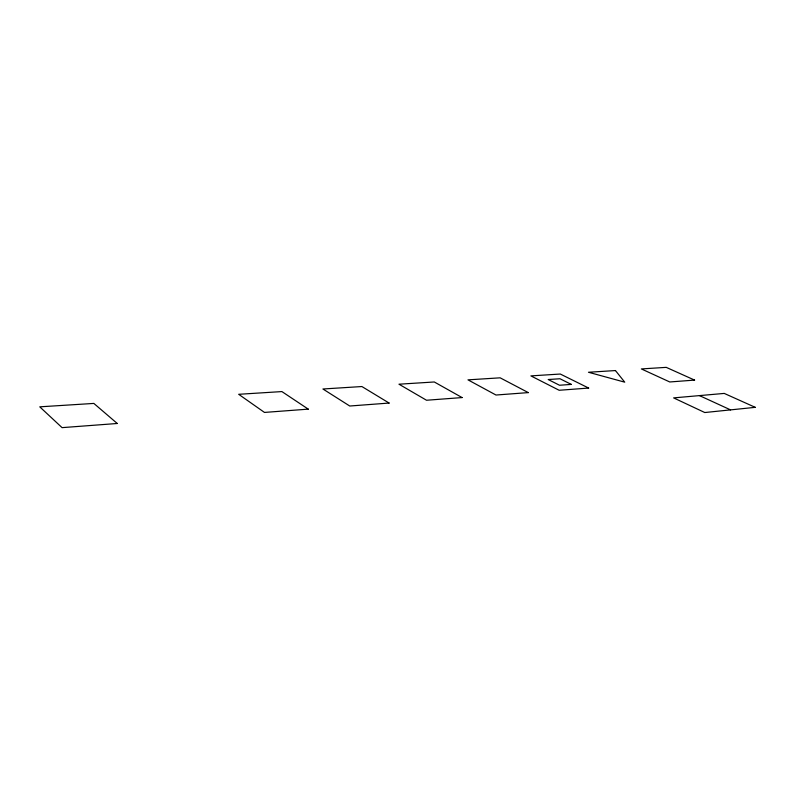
<?xml version="1.0" encoding="UTF-8"?>
<svg xmlns="http://www.w3.org/2000/svg" width="795" height="795" viewBox="0 0 795 795"><rect width="100%" height="100%" fill="white"/><g stroke="black" fill="none" stroke-linecap="round" stroke-linejoin="round"><path stroke-width="1.19" d="M699.471 395.602L730.565 409.882M755.25 407.338L704.787 412.535L673.613 397.888L724.245 393.416L755.25 407.338M117.253 423.487L62.07 427.64L39.75 406.831L93.85 403.423L117.253 423.487M308.261 409.137L264.477 412.426L238.679 394.3L281.897 391.577L308.261 409.137M389.113 403.055L349.75 406.016L322.919 388.993L361.894 386.539L389.113 403.055M462.094 397.57L426.517 400.243L398.971 384.204L434.299 381.978L462.094 397.57M528.307 392.601L495.991 395.026L467.987 379.851L500.154 377.824L528.307 392.601M588.658 388.059L559.163 390.275L530.891 375.886L560.306 374.038L588.658 388.059M694.591 380.099L669.758 381.968L641.356 368.93L666.23 367.36L694.591 380.099M571.307 384.402L559.521 385.247L548.202 379.533L559.978 378.748L571.307 384.402M615.459 370.559L588.469 372.259L624.731 382.166L615.459 370.559"/></g></svg>
